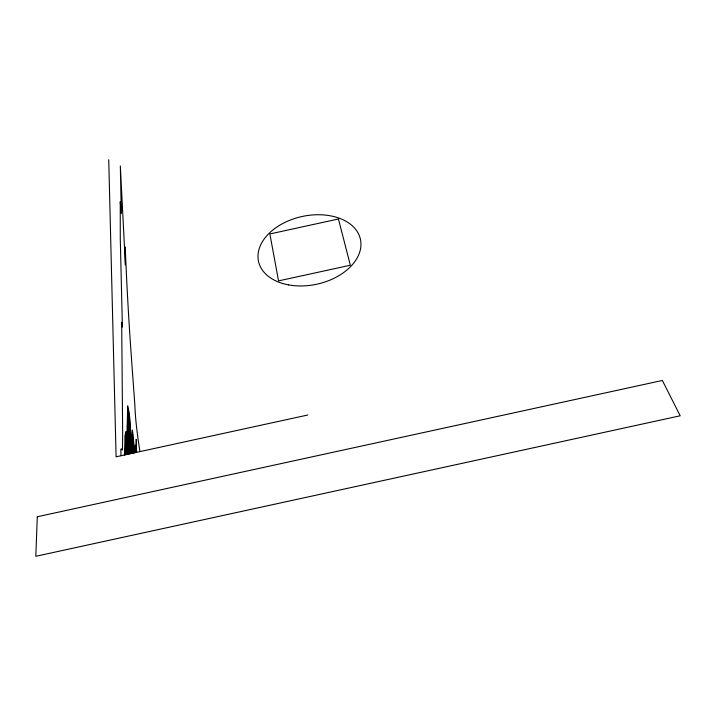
<?xml version="1.0" encoding="UTF-8"?>
<svg xmlns="http://www.w3.org/2000/svg" width="716" height="716" viewBox="0 0 716 716"><rect width="100%" height="100%" fill="white"/><g stroke="black" fill="none" stroke-linecap="round" stroke-linejoin="round"><path stroke-width="1.07" d="M127.6 454.293L126.938 434.916L127.725 405.712L129.319 413.767L131.404 439.812L131.628 440.34L132.362 429.994L134.331 448.037L136.255 443.884L136.407 440.116L136.103 439.356L136.649 452.324M126.938 434.916C124.53 421.679 124.924 455.018 124.307 455.018M307.817 415.003L116.09 456.808L108.734 159.704M139.933 451.608C137.57 436.312 135.431 420.892 134.876 405.247C130.795 348.755 128.119 316.83 125.219 246.984L125.398 264.965L120.324 165.933L121.281 211.981L121.246 213.305L120.252 201.706L120.279 238.347L122.329 324.751L122.221 327.078L121.693 322.298L122.66 434.943L122.472 448.843L122.203 450.176L121.541 448.86L120.834 449.192L121.022 455.734M135.557 445.987L135.825 452.503M134.742 446.166L135.002 452.682M133.919 446.345L134.178 452.861M132.478 430.513L133.355 453.04M131.914 437.046L132.532 453.219M131.1 437.225L131.708 453.398M129.48 415.45L130.894 453.577M128.459 409.507L130.07 453.756M127.555 406.634L129.247 453.935M127.412 425.286L128.424 454.114M126.016 431.927L126.777 454.481M125.318 435.274L125.953 454.66M124.924 448.305L125.13 454.839M37.304 516.755L35.8 556.296L680.2 415.79L662.372 380.465L37.304 516.755M338.444 218.998L269.869 233.953L278.542 280.887L350.348 265.224L338.444 218.998M288.664 284.905A52.152 34.645 -12.2 0 0 360.676 240.54A52.152 34.645 -12.2 0 0 279.079 225.621A52.152 34.645 -12.2 0 0 288.664 284.905"/></g></svg>
